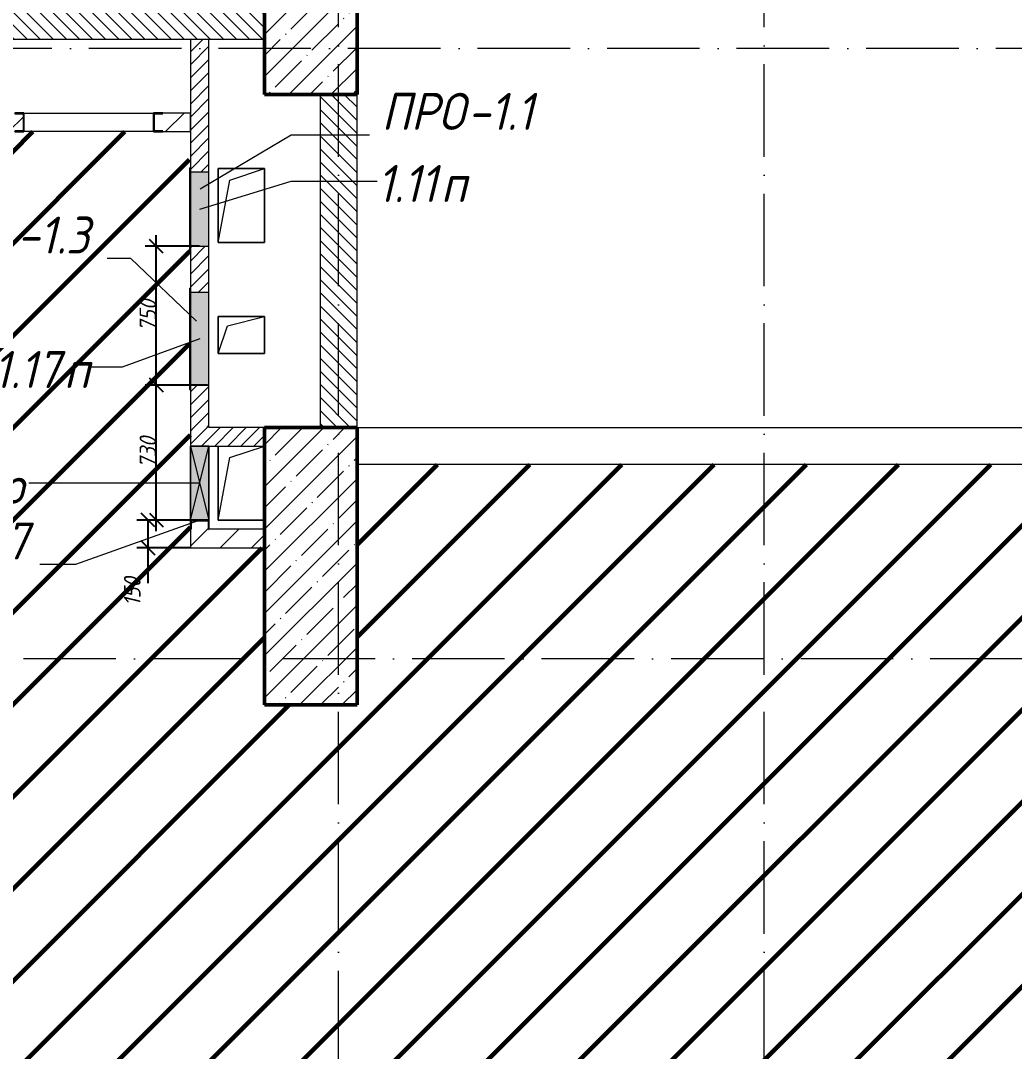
# Model space of a CAD drawing. Header units: millimetres. Extents: x -606178 to 312196, y -19338 to 632709.
# Drawn here: x -422099 to -416728, y 522953 to 528525 of the extents above; entities that cross this region are included whole.
import ezdxf

# ---------------------------------------------------------------- set-up
doc = ezdxf.new("R2010")
doc.units = ezdxf.units.MM
doc.linetypes.add('50_200_ШТРИХ_1Т_ш5_п1_п1_', pattern=[700, 500, -100, 0, -100])
for name, color, linetype, lineweight in [('6.4.1) Окр пт с инж. ПТ2.16', 3, 'Continuous', 60), ('A-____-____-DIMS', 7, 'Continuous', 9), ('A-DETL-GENF-OTLN', 7, 'Continuous', 9), ('A-FLOR-____-OTLN', 7, 'Continuous', 9), ('A-GENM-____-IDEN', 7, 'Continuous', 9), ('A-GENM-____-MCUT', 7, 'Continuous', 25), ('A-GENM-____-OTLN', 7, 'Continuous', 9), ('A-GENM-____-OTLN-1', 7, 'Continuous', 25), ('A-GLAZ-____-IDEN', 7, 'Continuous', 9), ('A-GLAZ-____-OTLN', 7, 'Continuous', 9), ('A-WALL-____-MCUT', 7, 'Continuous', 13), ('A-WALL-____-PATT-1', 7, 'Continuous', 9), ('A-WALL-FNSH-MCUT-1', 7, 'Continuous', 9), ('I-WALL-____-OTLN', 7, 'Continuous', 9), ('S-COLS-____-MCUT', 7, 'Continuous', 50), ('S-COLS-____-OTLN', 7, 'Continuous', 9), ('S-GRID-____-OTLN-1', 7, '50_200_ШТРИХ_1Т_ш5_п1_п1_', 9)]:
    doc.layers.add(name, color=color, linetype=linetype, lineweight=lineweight)
doc.layers.add('A-GLAZ-____-OTLN-1', color=7, linetype='Continuous', lineweight=9, true_color=0xc0c0c0)
doc.styles.add('ISOCPEUR_I_11', font='isocpeui.ttf', dxfattribs={"width": 0.9, "height": 200})
doc.styles.add('ISOCPEUR_I_7', font='isocpeui.ttf', dxfattribs={"width": 0.9, "height": 90})
doc.dimstyles.new('ISO-1_8_0_9К_СРЕДНИЙ_Кладочные_1', dxfattribs={"dimscale": 304.8, "dimtxt": 89.638306, "dimasz": 0.246063, "dimexe": 0.19685, "dimexo": 0, "dimgap": 0, "dimtad": 1, "dimdec": 3, "dimrnd": 0.001, "dimdsep": 46, "dimtxsty": 'ISOCPEUR_I_7', "dimblk1": 'OBLIQUE', "dimblk2": 'OBLIQUE', "dimsah": 1, "dimcen": 0.09, "dimdle": 0.19685, "dimazin": 0, "dimtfac": 1, "dimtdec": 4, "dimtix": 1, "dimtmove": 0, "dimatfit": 3, "dimfxl": 1, "dimtvp": 1, "dimtolj": 1, "dimtzin": 0, "dimarcsym": 2})
doc.dimstyles.new('ISO-1_8_0_9К_СРЕДНИЙ_Кладочные_2', dxfattribs={"dimscale": 304.8, "dimtxt": 89.638306, "dimasz": 0.246063, "dimexe": 0.19685, "dimexo": 0, "dimgap": 0, "dimtad": 1, "dimdec": 3, "dimrnd": 0.001, "dimdsep": 46, "dimtxsty": 'ISOCPEUR_I_7', "dimblk1": 'OBLIQUE', "dimblk2": 'OBLIQUE', "dimsah": 1, "dimcen": 0.09, "dimdle": 0.19685, "dimazin": 0, "dimtfac": 1, "dimtdec": 4, "dimtix": 1, "dimtmove": 1, "dimatfit": 3, "dimfxl": 1, "dimtvp": 1, "dimtolj": 1, "dimtzin": 0, "dimarcsym": 2})
pattern_1 = [(135, (-425830.77, 451794.26), (-35.35534, -35.35534), [])]
pattern_2 = [(45, (-425830.77, 451794.26), (-35.35534, 35.35534), [])]
pattern_3 = [(45, (-425830.77, 451794.26), (-84.85281, 84.85281), [])]

# ---------------------------------------------------------------- blocks, each defined once
blk = doc.blocks.new('BSC_Колонна _Прямоугольная - 500х500-V31-АР1_План отверстий 1 этажа в осях 1-64_Ю-ЯЯ')
at = {"layer": 'S-COLS-____-OTLN'}
h = blk.add_hatch(dxfattribs=at)
h.set_pattern_fill('FP_37', color=256, style=0, pattern_type=2)
h.set_pattern_definition([(45, (-5300, -76581.04), (-114.04925, 114.04925), []), (45, (-5185.95, -76581.04), (-114.04925, 114.04925), [201.613, -40.323, 3.353, -36.97])])
h.paths.add_polyline_path([(-250, -250), (250, -250), (250, 250), (-250, 250), (-250, 16.6)], flags=0)
at = {"layer": 'S-COLS-____-MCUT'}
for p, q in [((250, 250), (-250, 250)), ((-250, 250), (-250, -250)), ((250, -250), (250, 250)), ((-250, -250), (250, -250))]:
    blk.add_line(p, q, dxfattribs=at)
blk = doc.blocks.new('BSC_Колонна _Прямоугольная - 500х1500-25984399-АР1_План отверстий 1 этажа в осях 1-64_Ю-ЯЯ')
at = {"layer": 'S-COLS-____-OTLN'}
h = blk.add_hatch(dxfattribs=at)
h.set_pattern_fill('FP_183', color=256, style=0, pattern_type=2)
h.set_pattern_definition([(45, (-5300, -73781.04), (-114.04925, 114.04925), []), (45, (-5185.95, -73781.04), (-114.04925, 114.04925), [201.613, -40.323, 3.353, -36.97])])
h.paths.add_polyline_path([(-250, -750), (250, -750), (250, 750), (-250, 750), (-250, -412.3)], flags=0)
at = {"layer": 'S-COLS-____-MCUT'}
for p, q in [((250, 750), (-250, 750)), ((-250, 750), (-250, -750)), ((250, -750), (250, 750)), ((-250, -750), (250, -750))]:
    blk.add_line(p, q, dxfattribs=at)
blk = doc.blocks.new('AR_Отверстие Ниша - Лючок-32401620-АР1_План отверстий 1 этажа в осях 1-64_Ю-ЯЯ')
at = {"layer": 'A-GLAZ-____-OTLN'}
blk.add_hatch(color=256, dxfattribs=at).paths.add_polyline_path([(250, -50), (250, 50), (-250, 50), (-250, -50), (27.8, -50)], flags=0)
for p, q in [((250, 50), (-250, 50)), ((-250, 50), (-250, -50)), ((250, -50), (250, 50)), ((-250, -50), (250, -50))]:
    blk.add_line(p, q, dxfattribs=at)
blk = doc.blocks.new('Л_Общий_Лючок - Лючок-29683801-АР1_План отверстий 1 этажа в осях 1-64_Ю-ЯЯ')
at = {"layer": 'A-GLAZ-____-OTLN-1'}
blk.add_hatch(color=256, dxfattribs=at).paths.add_polyline_path([(-24, 6), (-24, 0), (524, 0), (524, 6), (0, 6)], flags=0)
at = {"layer": 'A-GLAZ-____-OTLN'}
for p, q in [((524, 6), (-24, 6)), ((-24, 6), (-24, 0)), ((524, 6), (524, 0))]:
    blk.add_line(p, q, dxfattribs=at)
blk = doc.blocks.new('AR_Отверстие Ниша - Лючок-32404422-АР1_План отверстий 1 этажа в осях 1-64_Ю-ЯЯ')
at = {"layer": 'A-GLAZ-____-OTLN'}
blk.add_hatch(color=256, dxfattribs=at).paths.add_polyline_path([(200, -50), (200, 50), (-200, 50), (-200, -50)], flags=0)
for p, q in [((200, 50), (-200, 50)), ((-200, 50), (-200, -50)), ((200, -50), (200, 50)), ((-200, -50), (200, -50))]:
    blk.add_line(p, q, dxfattribs=at)
blk = doc.blocks.new('Л_Общий_Лючок - Лючок-29759662-АР1_План отверстий 1 этажа в осях 1-64_Ю-ЯЯ')
at = {"layer": 'A-GLAZ-____-OTLN-1'}
blk.add_hatch(color=256, dxfattribs=at).paths.add_polyline_path([(-24, 0), (424, 0), (424, 6), (-24, 6)], flags=0)
at = {"layer": 'A-GLAZ-____-OTLN'}
for p, q in [((424, 6), (-24, 6)), ((-24, 6), (-24, 0)), ((424, 6), (424, 0))]:
    blk.add_line(p, q, dxfattribs=at)
blk = doc.blocks.new('AR_Отверстие прямоугольное _в плите_ - AR_Отверстие прямоугольное _в плите_-V178-АР1_План отверстий 1 этажа в осях 1-64_Ю-ЯЯ')
at = {"layer": 'A-GENM-____-OTLN'}
for p, q in [((125, 100), (-125, 100)), ((-125, 100), (-125, -100)), ((-75, 50), (125, 100)), ((125, -100), (125, 100)), ((-125, -100), (-75, 50)), ((-125, -100), (125, -100))]:
    blk.add_line(p, q, dxfattribs=at)
blk = doc.blocks.new('AR_Отверстие прямоугольное _в плите_ - AR_Отверстие прямоугольное _в плите_-V189-АР1_План отверстий 1 этажа в осях 1-64_Ю-ЯЯ')
at = {"layer": 'A-GENM-____-OTLN'}
for p, q in [((125, 200), (-125, 200)), ((-125, 200), (-125, -200)), ((-62.5, 137.5), (125, 200)), ((125, -200), (125, 200)), ((-125, -200), (-62.5, 137.5)), ((-125, -200), (125, -200))]:
    blk.add_line(p, q, dxfattribs=at)
blk = doc.blocks.new('AR_Отверстие прямоугольное _в плите_ - AR_Отверстие прямоугольное _в плите_-V243-АР1_План отверстий 1 этажа в осях 1-64_Ю-ЯЯ')
at = {"layer": 'A-GENM-____-OTLN'}
for p, q in [((-125, 200), (-125, -200)), ((-62.5, 137.5), (125, 200)), ((-125, -200), (-62.5, 137.5)), ((-125, -200), (125, -200))]:
    blk.add_line(p, q, dxfattribs=at)
blk = doc.blocks.new('AR_Отверстие прямоугольное _в стене_ - AR_Отверстие прямоугольное _в стене__ОВ-36656191-АР1_План отверстий 1 этажа в осях 1-64_Ю-ЯЯ')
at = {"layer": 'A-GLAZ-____-OTLN'}
blk.add_hatch(color=256, dxfattribs=at).paths.add_polyline_path([(-200, 50), (-200, -50), (200, -50), (200, 50)], flags=0)
at = {"layer": 'A-DETL-GENF-OTLN'}
for p, q in [((-200, 50), (200, 50)), ((200, 50), (-200, -50)), ((-200, 50), (200, -50)), ((200, 50), (-200, 50)), ((200, 50), (200, -50)), ((200, -50), (200, 50)), ((200, -50), (-200, -50)), ((-200, -50), (200, -50))]:
    blk.add_line(p, q, dxfattribs=at)
blk = doc.blocks.new('154_Фахверк_СКБ_Швеллер - Тип_100_4010_1-36655149-АР1_План отверстий 1 этажа в осях 1-64_Ю-ЯЯ')
at = {"layer": 'A-GENM-____-MCUT'}
for p, q in [((175, 50), (125, 50)), ((125, 50), (125, -50)), ((128, 47), (175, 47)), ((128, -47), (128, 47)), ((175, 47), (175, 50)), ((125, -50), (175, -50)), ((175, -47), (128, -47)), ((175, -50), (175, -47))]:
    blk.add_line(p, q, dxfattribs=at)
blk = doc.blocks.new('_Oblique')
at = {"color": 0, "linetype": 'ByBlock', "lineweight": -2}
blk.add_line((-0.5, -0.5), (0.5, 0.5), dxfattribs=at)
blk = doc.blocks.new('*D4429')
at = {"layer": 'A-____-____-DIMS', "color": 0, "lineweight": -2, "transparency": 16777216}
for p, q in [((-421132.8, 525825.3), (-421470.5, 525825.3)), ((-421410.5, 525825.3), (-421410.5, 525615.3)), ((-421180.8, 525675.3), (-421470.5, 525675.3)), ((-421410.5, 525675.3), (-421410.5, 525484.7))]:
    blk.add_line(p, q, dxfattribs=at)
at = {"layer": 'Defpoints', "color": 0, "transparency": 16777216}
for p in [(-421410.5, 525825.3), (-421132.8, 525825.3), (-421180.8, 525675.3)]:
    blk.add_point(p, dxfattribs=at)
at = {"layer": 'A-____-____-DIMS', "color": 0, "lineweight": -2, "transparency": 16777216, "xscale": 75, "yscale": 75, "zscale": 75}
for p, rotation in [((-421410.5, 525825.3), 90), ((-421410.5, 525675.3), 270)]:
    blk.add_blockref('_Oblique', p, dxfattribs=dict(at, rotation=rotation))
at = {"layer": 'A-____-____-DIMS', "color": 0, "transparency": 16777216, "insert": (-421540.6, 525360.6), "char_height": 90, "width": 368.207, "attachment_point": 1, "rotation": 90, "line_spacing_factor": 1.149209, "style": 'ISOCPEUR_I_7'}
blk.add_mtext('\\A1;150', dxfattribs=at)
blk = doc.blocks.new('*D4430')
at = {"layer": 'A-____-____-DIMS', "color": 0, "lineweight": -2, "transparency": 16777216}
for p, q in [((-421365.4, 525765.3), (-421365.4, 526615.3)), ((-421088.6, 526555.3), (-421425.4, 526555.3)), ((-421132.8, 525825.3), (-421425.4, 525825.3))]:
    blk.add_line(p, q, dxfattribs=at)
at = {"layer": 'Defpoints', "color": 0, "transparency": 16777216}
for p in [(-421365.4, 526555.3), (-421088.6, 526555.3), (-421132.8, 525825.3)]:
    blk.add_point(p, dxfattribs=at)
at = {"layer": 'A-____-____-DIMS', "color": 0, "lineweight": -2, "transparency": 16777216, "xscale": 75, "yscale": 75, "zscale": 75}
for p, rotation in [((-421365.4, 526555.3), 90), ((-421365.4, 525825.3), 270)]:
    blk.add_blockref('_Oblique', p, dxfattribs=dict(at, rotation=rotation))
at = {"layer": 'A-____-____-DIMS', "color": 0, "transparency": 16777216, "insert": (-421411, 526190.3), "char_height": 90, "width": 409.578, "attachment_point": 5, "rotation": 90, "style": 'ISOCPEUR_I_7'}
blk.add_mtext('\\A1;730', dxfattribs=at)
blk = doc.blocks.new('*D4431')
at = {"layer": 'A-____-____-DIMS', "color": 0, "lineweight": -2, "transparency": 16777216}
for p, q in [((-421365.4, 526495.3), (-421365.4, 527365.3)), ((-421132.7, 527305.3), (-421425.4, 527305.3)), ((-421088.6, 526555.3), (-421425.4, 526555.3))]:
    blk.add_line(p, q, dxfattribs=at)
at = {"layer": 'Defpoints', "color": 0, "transparency": 16777216}
for p in [(-421365.4, 527305.3), (-421132.7, 527305.3), (-421088.6, 526555.3)]:
    blk.add_point(p, dxfattribs=at)
at = {"layer": 'A-____-____-DIMS', "color": 0, "lineweight": -2, "transparency": 16777216, "xscale": 75, "yscale": 75, "zscale": 75}
for p, rotation in [((-421365.4, 527305.3), 90), ((-421365.4, 526555.3), 270)]:
    blk.add_blockref('_Oblique', p, dxfattribs=dict(at, rotation=rotation))
at = {"layer": 'A-____-____-DIMS', "color": 0, "transparency": 16777216, "insert": (-421411, 526930.3), "char_height": 90, "width": 409.578, "attachment_point": 5, "rotation": 90, "style": 'ISOCPEUR_I_7'}
blk.add_mtext('\\A1;750', dxfattribs=at)

msp = doc.modelspace()

# ---------------------------------------------------------------- hatches: boundary and pattern name
at = {"layer": '6.4.1) Окр пт с инж. ПТ2.16'}
h = msp.add_hatch(dxfattribs=at)
h.set_pattern_fill('ANSI31', color=256, scale=111)
h.paths.add_polyline_path([(-396780.7712, 517495.3011), (-396780.7712, 518975.3011), (-397180.7712, 518975.3011), (-397180.7712, 519225.3011), (-397380.7712, 519225.3011), (-397380.7712, 519325.3011), (-400130.7712, 519325.3011), (-400730.7712, 519325.3011), (-401230.7712, 519325.3011), (-401780.7712, 519325.3011), (-402130.7712, 519325.3011), (-402130.7712, 518975.3011), (-402730.7712, 518975.3011), (-407630.7712, 518975.3011), (-408130.7712, 518975.3011), (-412330.7712, 518975.3011), (-412830.7712, 518975.3011), (-415930.7712, 518975.3011), (-416430.7712, 518975.3011), (-416430.7712, 519475.3011), (-416130.7712, 519475.3011), (-416130.7712, 525825.3011), (-416430.7712, 525825.3011), (-416430.7712, 526125.3011), (-420280.7712, 526125.3011), (-420280.7712, 524825.3011), (-420780.7712, 524825.3011), (-420780.7712, 525675.3011), (-421180.7712, 525675.3011), (-421180.7712, 525775.3011), (-421180.7712, 525825.3011), (-421180.7712, 526225.3011), (-421180.7712, 526531.3011), (-421186.7712, 526531.3011), (-421186.7712, 527079.3011), (-421181.4084, 527281.3011), (-421186.7712, 527281.3011), (-421186.7712, 527729.3011), (-421185.0815, 527925.3011), (-421330.7712, 527925.3011), (-421380.7712, 527925.3011), (-422080.7712, 527925.3011), (-422130.7712, 527925.3011), (-422230.7712, 527925.3011), (-422280.7712, 527925.3011), (-422980.7712, 527925.3011), (-422980.7712, 527825.3011), (-423180.7712, 527825.3011), (-423180.7712, 527700.3011), (-423174.7712, 527700.3011), (-423174.7712, 527625.3011), (-423180.7712, 527625.3011), (-423180.7712, 526475.3011), (-423174.7712, 526475.3011), (-423174.7712, 526400.3011), (-423180.7712, 526350.3011), (-423174.7712, 526350.3011), (-423174.7712, 526275.3011), (-423180.7712, 526275.3011), (-423180.7712, 525550.3011), (-423180.7712, 525275.3011), (-423174.7712, 525275.3011), (-423174.7712, 525200.3011), (-423180.7712, 524805.3011), (-423180.7712, 524705.3011), (-423180.7712, 519595.3011), (-423180.7712, 519475.3011), (-422630.7712, 519475.3011), (-421480.7712, 519475.3011), (-420780.7712, 519475.3011), (-420280.7712, 519475.3011), (-420280.7712, 518975.3011), (-420280.7712, 516350.3011), (-420274.7712, 516350.3011), (-420274.7712, 516275.3011), (-420280.7712, 516275.3011), (-420280.7712, 516125.3011), (-420280.7712, 515225.3011), (-420280.7712, 514575.3011), (-420274.7712, 514575.3011), (-420274.7712, 514500.3011), (-420280.7712, 513825.3011), (-420030.7712, 513825.3011), (-418430.7712, 513825.3011), (-418230.7712, 513825.3011), (-418230.7712, 514975.3011), (-417980.7712, 514975.3011), (-416880.7712, 514975.3011), (-416480.7712, 514975.3011), (-415380.7712, 514975.3011), (-414580.7712, 514975.3011), (-412980.7712, 514975.3011), (-412530.7712, 514975.3011), (-411925.7712, 514975.3011), (-411925.7712, 514981.3011), (-411850.7712, 514981.3011), (-411850.7712, 514975.3011), (-410850.7712, 514975.3011), (-410850.7712, 514981.3011), (-410775.7712, 514981.3011), (-409555.7712, 514975.3011), (-409555.7712, 514981.3011), (-409480.7712, 514981.3011), (-408330.7712, 514975.3011), (-408330.7712, 514981.3011), (-408255.7712, 514981.3011), (-408130.7712, 514975.3011), (-407630.7712, 514975.3011), (-406905.7712, 514975.3011), (-406905.7712, 514981.3011), (-406830.7712, 514981.3011), (-406480.7712, 514975.3011), (-405630.7712, 514975.3011), (-405130.7712, 514975.3011), (-404630.7712, 514975.3011), (-402775.7712, 514975.3011), (-402775.7712, 514981.3011), (-402700.7712, 514981.3011), (-402700.7712, 514935.3011), (-402695.7712, 514935.3011), (-402695.7712, 514815.3011), (-402700.119, 514775.3011), (-401800.7712, 514775.3011), (-401800.7712, 514815.3011), (-401805.7712, 514815.3011), (-401805.7712, 514935.3011), (-401800.7712, 514981.3011), (-401725.7712, 514981.3011), (-400955.7712, 514975.3011), (-400955.7712, 514981.3011), (-400880.7712, 514981.3011), (-400180.7712, 514975.3011), (-400180.7712, 514981.3011), (-400105.7712, 514981.3011), (-400005.7712, 514975.3011), (-400005.7712, 514981.3011), (-399930.7712, 514981.3011), (-399930.7712, 514975.3011), (-399230.7712, 514975.3011), (-399230.7712, 514981.3011), (-399130.7712, 514981.3011), (-399130.7712, 514975.3011), (-398605.7712, 514975.3011), (-398605.7712, 514981.3011), (-398530.7712, 514981.3011), (-398300.7712, 514975.3011), (-397900.7712, 514975.3011), (-397830.7712, 514975.3011), (-397830.7712, 514981.3011), (-397755.7712, 514981.3011), (-397655.7712, 514975.3011), (-397655.7712, 514981.3011), (-397580.7712, 514981.3011), (-397580.7712, 514975.3011), (-397330.7712, 514975.3011), (-397030.7712, 514975.3011), (-396880.7712, 514975.3011), (-396880.7712, 514981.3011), (-396780.7712, 514981.3011), (-396780.7712, 515075.3011), (-396780.7712, 515675.3011), (-396780.7712, 516595.3011)])
at = {"layer": 'A-WALL-____-PATT-1'}
h = msp.add_hatch(dxfattribs=at)
h.set_pattern_fill('FP_6', color=256, style=0, pattern_type=2)
h.set_pattern_definition(pattern_1)
h.paths.add_polyline_path([(-420780.7712, 528425.3011), (-420780.7712, 528625.3011), (-424280.7712, 528625.3011), (-424280.7712, 528425.3011), (-422311.1786, 528425.3011)], flags=0)
h.paths.add_polyline_path([(-424530.7712, 528425.3011), (-424530.7712, 528625.3011), (-424630.7712, 528625.3011), (-424630.7712, 528425.3011)], flags=0)
h.paths.add_polyline_path([(-424980.7712, 528425.3011), (-424980.7712, 528625.3011), (-427780.7712, 528625.3011), (-427780.7712, 528425.3011), (-425846.1799, 528425.3011)], flags=0)
h = msp.add_hatch(dxfattribs=at)
h.set_pattern_fill('FP_5', color=256, style=0, pattern_type=2)
h.set_pattern_definition(pattern_2)
h.paths.add_polyline_path([(-421080.7712, 526325.3011), (-421080.7712, 526555.3011), (-421180.7712, 526555.3011), (-421180.7712, 526325.3011)], flags=0)
h.paths.add_polyline_path([(-421080.7712, 527055.3011), (-421080.7712, 527305.3011), (-421180.7712, 527305.3011), (-421180.7712, 527055.3011)], flags=0)
h.paths.add_polyline_path([(-421180.7712, 527705.3011), (-421080.7712, 527705.3011), (-421080.7712, 528425.3011), (-421180.7712, 528425.3011), (-421180.7712, 528391.9384)], flags=0)
h = msp.add_hatch(dxfattribs=at)
h.set_pattern_fill('FP_6', color=256, style=0, pattern_type=2)
h.set_pattern_definition(pattern_1)
h.paths.add_polyline_path([(-420280.7712, 526325.3011), (-420280.7712, 528125.3011), (-420480.7712, 528125.3011), (-420480.7712, 526325.3011)], flags=0)
h = msp.add_hatch(dxfattribs=at)
h.set_pattern_fill('FP_4', color=256, style=0, pattern_type=2)
h.set_pattern_definition(pattern_3)
h.paths.add_polyline_path([(-421180.7712, 527925.3011), (-421180.7712, 528025.3011), (-421330.7712, 528025.3011), (-421330.7712, 528022.3011), (-421377.7712, 528022.3011), (-421377.7712, 527928.3011), (-421330.7712, 527928.3011), (-421330.7712, 527925.3011), (-421280.7712, 527925.3011)], flags=0)
h.paths.add_polyline_path([(-423030.7712, 527925.3011), (-423030.7712, 527928.3011), (-422983.7712, 527928.3011), (-422983.7712, 528022.3011), (-423030.7712, 528022.3011), (-423030.7712, 528025.3011), (-423180.7712, 528025.3011), (-423180.7712, 527925.3011)], flags=0)
h.paths.add_polyline_path([(-422130.7712, 527925.3011), (-422130.7712, 527928.3011), (-422083.7712, 527928.3011), (-422083.7712, 528022.3011), (-422130.7712, 528022.3011), (-422130.7712, 528025.3011), (-422230.7712, 528025.3011), (-422230.7712, 528022.3011), (-422277.7712, 528022.3011), (-422277.7712, 527928.3011), (-422230.7712, 527928.3011), (-422230.7712, 527925.3011)], flags=0)
h = msp.add_hatch(dxfattribs=at)
h.set_pattern_fill('FP_5', color=256, style=0, pattern_type=2)
h.set_pattern_definition(pattern_2)
h.paths.add_polyline_path([(-420780.7712, 526225.3011), (-420780.7712, 526325.3011), (-421180.7712, 526325.3011), (-421180.7712, 526225.3011), (-421080.7712, 526225.3011)], flags=0)
h = msp.add_hatch(dxfattribs=at)
h.set_pattern_fill('FP_4', color=256, style=0, pattern_type=2)
h.set_pattern_definition(pattern_3)
h.paths.add_polyline_path([(-421130.7712, 525775.3011), (-421083.7712, 525775.3011), (-421083.7712, 525822.3011), (-421177.7712, 525822.3011), (-421177.7712, 525775.3011)], flags=0)
h = msp.add_hatch(dxfattribs=at)
h.set_pattern_fill('FP_4', color=256, style=0, pattern_type=2)
h.set_pattern_definition(pattern_3)
h.paths.add_polyline_path([(-421080.7712, 525675.3011), (-420780.7712, 525675.3011), (-420780.7712, 525775.3011), (-421180.7712, 525775.3011), (-421180.7712, 525675.3011), (-421083.7712, 525675.3011)], flags=0)

# ---------------------------------------------------------------- linework, layer by layer
at = {"layer": 'A-FLOR-____-OTLN'}
for p, q in [((-421030.7712, 527725.3011), (-420780.7712, 527725.3011)), ((-421030.7712, 527325.3011), (-421030.7712, 527725.3011)), ((-420780.7712, 527725.3011), (-420780.7712, 527325.3011)), ((-420780.7712, 527325.3011), (-421030.7712, 527325.3011)), ((-421030.7712, 526925.3011), (-420780.7712, 526925.3011)), ((-421030.7712, 526725.3011), (-421030.7712, 526925.3011)), ((-420780.7712, 526925.3011), (-420780.7712, 526725.3011)), ((-420780.7712, 526725.3011), (-421030.7712, 526725.3011)), ((-421030.7712, 525825.3011), (-421030.7712, 526225.3011)), ((-420780.7712, 525825.3011), (-421030.7712, 525825.3011))]:
    msp.add_line(p, q, dxfattribs=at)
at = {"layer": 'A-GENM-____-IDEN'}
for p, q in [((-421129.2796, 527616.6656), (-420636.8801, 527907.344)), ((-420636.8801, 527907.344), (-420213.3474, 527907.344)), ((-421503.2513, 527238.7779), (-421630.9605, 527238.7779)), ((-421147.4706, 526900.9179), (-421503.2513, 527238.7779)), ((-421130.7712, 525825.3011), (-421802.5786, 525584.8195)), ((-421802.5786, 525584.8195), (-421994.374, 525584.8195))]:
    msp.add_line(p, q, dxfattribs=at)
at = {"layer": 'A-GLAZ-____-IDEN'}
for p, q in [((-421130.7712, 527505.3011), (-420636.8801, 527657.0277)), ((-420636.8801, 527657.0277), (-420172.403, 527657.0277)), ((-421130.7712, 526805.3011), (-421550.3804, 526651.5126)), ((-421550.3804, 526651.5126), (-421721.1903, 526651.5126)), ((-421130.7712, 526025.3011), (-422055.0386, 526025.3011))]:
    msp.add_line(p, q, dxfattribs=at)
at = {"layer": 'A-WALL-____-MCUT'}
for p, q in [((-424280.7712, 528425.3011), (-420780.7712, 528425.3011)), ((-420480.7712, 528125.3011), (-420480.7712, 526325.3011)), ((-420280.7712, 526325.3011), (-420280.7712, 528125.3011))]:
    msp.add_line(p, q, dxfattribs=at)
at = {"layer": 'A-WALL-FNSH-MCUT-1'}
for p, q in [((-421180.7712, 528425.3011), (-421180.7712, 527705.3011)), ((-421080.7712, 527705.3011), (-421080.7712, 528425.3011)), ((-421180.7712, 528025.3011), (-421330.7712, 528025.3011)), ((-421180.7712, 527925.3011), (-421180.7712, 528025.3011)), ((-421330.7712, 527925.3011), (-421180.7712, 527925.3011)), ((-421180.7712, 527305.3011), (-421180.7712, 527055.3011)), ((-421080.7712, 527055.3011), (-421080.7712, 527305.3011)), ((-421180.7712, 526555.3011), (-421180.7712, 526225.3011)), ((-421080.7712, 526325.3011), (-421080.7712, 526555.3011)), ((-420780.7712, 526325.3011), (-421080.7712, 526325.3011)), ((-421080.7712, 526225.3011), (-420780.7712, 526225.3011)), ((-421180.7712, 525775.3011), (-421180.7712, 525675.3011)), ((-420780.7712, 525775.3011), (-421080.7712, 525775.3011)), ((-421180.7712, 525675.3011), (-420780.7712, 525675.3011))]:
    msp.add_line(p, q, dxfattribs=at)
at = {"layer": 'I-WALL-____-OTLN'}
for p, q in [((-422080.7712, 528025.3011), (-421380.7712, 528025.3011)), ((-421380.7712, 527925.3011), (-422080.7712, 527925.3011)), ((-420280.7712, 526325.3011), (-416430.7712, 526325.3011)), ((-416430.7712, 526125.3011), (-420280.7712, 526125.3011))]:
    msp.add_line(p, q, dxfattribs=at)
at = {"layer": 'S-GRID-____-OTLN-1'}
for p, q in [((-420380.7712, 504685.847), (-420380.7712, 542687.1106)), ((-418080.7712, 504685.847), (-418080.7712, 542687.1106)), ((-393225.7712, 528375.3011), (-430499.5414, 528375.3011)), ((-401280.7712, 525075.3011), (-430499.5414, 525075.3011))]:
    msp.add_line(p, q, dxfattribs=at)

# ---------------------------------------------------------------- block references
at = {"layer": 'A-GENM-____-OTLN'}
for name, p in [('AR_Отверстие прямоугольное _в плите_ - AR_Отверстие прямоугольное _в плите_-V189-АР1_План отверстий 1 этажа в осях 1-64_Ю-ЯЯ', (-420905.7712, 527525.3011)), ('AR_Отверстие прямоугольное _в плите_ - AR_Отверстие прямоугольное _в плите_-V178-АР1_План отверстий 1 этажа в осях 1-64_Ю-ЯЯ', (-420905.7712, 526825.3011)), ('AR_Отверстие прямоугольное _в плите_ - AR_Отверстие прямоугольное _в плите_-V243-АР1_План отверстий 1 этажа в осях 1-64_Ю-ЯЯ', (-420905.7712, 526025.3011))]:
    msp.add_blockref(name, p, dxfattribs=at)
at = {"layer": 'A-GENM-____-OTLN-1'}
for p, rotation in [((-421955.7712, 527975.3011), 180), ((-421130.7712, 525950.3011), 269.9999999999999)]:
    msp.add_blockref('154_Фахверк_СКБ_Швеллер - Тип_100_4010_1-36655149-АР1_План отверстий 1 этажа в осях 1-64_Ю-ЯЯ', p, dxfattribs=dict(at, rotation=rotation))
msp.add_blockref('154_Фахверк_СКБ_Швеллер - Тип_100_4010_1-36655149-АР1_План отверстий 1 этажа в осях 1-64_Ю-ЯЯ', (-421505.7712, 527975.3011), dxfattribs=at)
at = {"layer": 'A-GLAZ-____-OTLN'}
for name, p, rotation in [('Л_Общий_Лючок - Лючок-29759662-АР1_План отверстий 1 этажа в осях 1-64_Ю-ЯЯ', (-421180.7712, 527305.3011), 90), ('AR_Отверстие Ниша - Лючок-32404422-АР1_План отверстий 1 этажа в осях 1-64_Ю-ЯЯ', (-421130.7712, 527505.3011), 270), ('Л_Общий_Лючок - Лючок-29683801-АР1_План отверстий 1 этажа в осях 1-64_Ю-ЯЯ', (-421180.7712, 526555.3011), 90), ('AR_Отверстие Ниша - Лючок-32401620-АР1_План отверстий 1 этажа в осях 1-64_Ю-ЯЯ', (-421130.7712, 526805.3011), 270), ('AR_Отверстие прямоугольное _в стене_ - AR_Отверстие прямоугольное _в стене__ОВ-36656191-АР1_План отверстий 1 этажа в осях 1-64_Ю-ЯЯ', (-421130.7712, 526025.3011), 89.99999999999993)]:
    msp.add_blockref(name, p, dxfattribs=dict(at, rotation=rotation))
at = {"layer": 'S-COLS-____-OTLN'}
for name, p in [('BSC_Колонна _Прямоугольная - 500х500-V31-АР1_План отверстий 1 этажа в осях 1-64_Ю-ЯЯ', (-420530.7712, 528375.3011)), ('BSC_Колонна _Прямоугольная - 500х1500-25984399-АР1_План отверстий 1 этажа в осях 1-64_Ю-ЯЯ', (-420530.7712, 525575.3011))]:
    msp.add_blockref(name, p, dxfattribs=at)

# ---------------------------------------------------------------- texts
at = {"layer": 'A-GENM-____-IDEN', "char_height": 200, "attachment_point": 1, "style": 'ISOCPEUR_I_11'}
for s, insert, width in [('ПРО', (-420148.2041, 528134.4601), 562.784625), ('-1.1', (-419683.8603, 528134.4601), 461.772), ('-1.3', (-422119.4734, 527465.894), 505.063125), ('-1.27', (-422571.7407, 525811.9356), 663.79725)]:
    msp.add_mtext(s, dxfattribs=dict(at, insert=insert, width=width))
at = {"layer": 'A-GLAZ-____-IDEN', "char_height": 200, "attachment_point": 1, "style": 'ISOCPEUR_I_11'}
for s, insert, width in [('1.11', (-420172.403, 527744.6423), 418.480875), ('\\fISOCPEUR|b0|i1|c204|p34|;\\W.9;п', (-419827.1217, 527744.6423), 158.734125), ('1.17', (-422245.5489, 526739.1272), 461.772), ('\\fISOCPEUR|b0|i1|c204|p34|;\\W.9;п', (-421864.5489, 526739.1272), 158.734125), ('\\fISOCPEUR|b0|i1|c204|p34|;\\W.9;о', (-422197.7715, 526112.9157), 158.734125)]:
    msp.add_mtext(s, dxfattribs=dict(at, insert=insert, width=width))

# ---------------------------------------------------------------- dimensions: what is measured, and where the dimension line sits
at = {"layer": 'A-____-____-DIMS'}
for base, p1, p2, override, picture, middle in [((-421365.4325, 527305.3011), (-421088.628, 526555.3011), (-421132.7478, 527305.3011), {"dimpost": '<>', "dimfxl": 751.296588}, '*D4431', (-421411.012, 526930.3011)), ((-421365.4325, 526555.3011), (-421132.7979, 525825.3011), (-421088.628, 526555.3011), {"dimpost": '<>', "dimfxl": 731.335069}, '*D4430', (-421411.012, 526190.3011))]:
    dim = msp.add_linear_dim(base=base, p1=p1, p2=p2, angle=90, dimstyle='ISO-1_8_0_9К_СРЕДНИЙ_Кладочные_2', override=override, dxfattribs=at)
    dim.commit()
    dim.dimension.update_dxf_attribs({"geometry": picture, "text_midpoint": middle})
dim = msp.add_linear_dim(base=(-421410.4559, 525825.3011), p1=(-421180.7712, 525675.3011), p2=(-421132.7979, 525825.3011), angle=90, dimstyle='ISO-1_8_0_9К_СРЕДНИЙ_Кладочные_1', override={"dimpost": '<>', "dimfxl": 157.484716}, dxfattribs=at)
dim.commit()
dim.dimension.update_dxf_attribs({"geometry": '*D4429', "text_midpoint": (-421480.5945, 525484.7483), "dimtype": 160, "text_rotation": 90})

doc.saveas('drawing.dxf')
